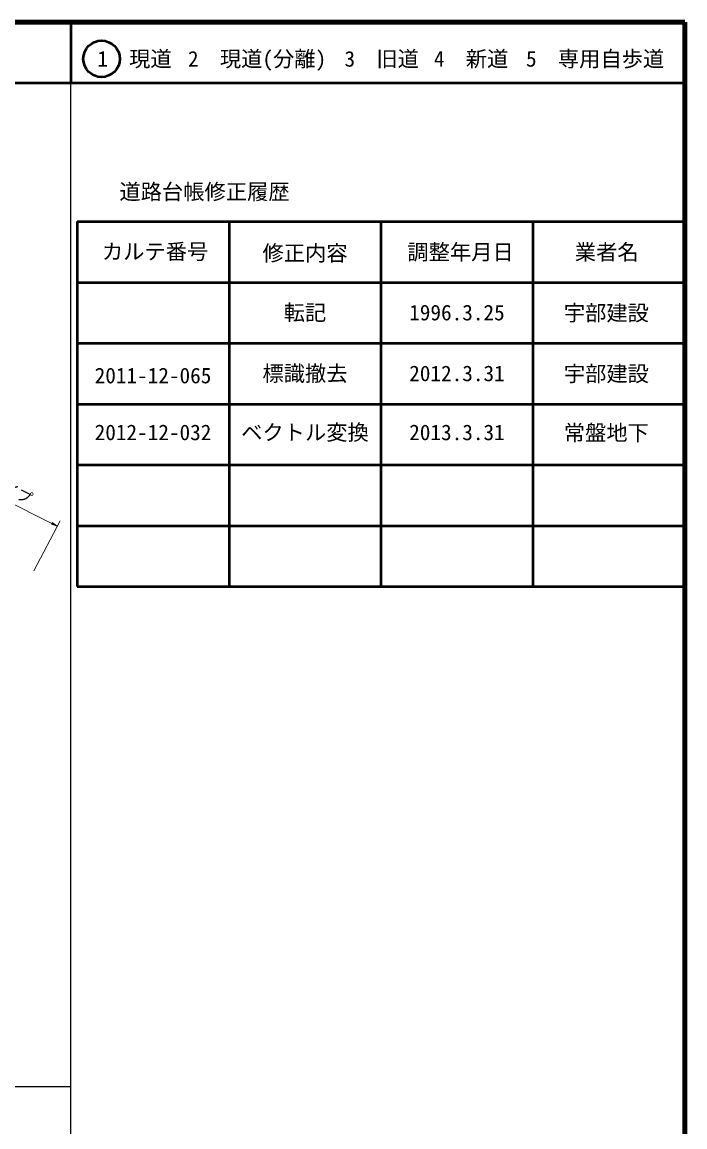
# Model space of a CAD drawing. Units: millimetres, scale not verified. Extents: x 40000 to 680000, y 20000 to 380000.
# Drawn here: x 570960 to 680000, y 198357 to 380000 of the extents above; entities that cross this region are included whole.
import ezdxf
from ezdxf.enums import TextEntityAlignment as Align

# ---------------------------------------------------------------- set-up
doc = ezdxf.new("R2010")
doc.units = ezdxf.units.MM
doc.header["$LTSCALE"] = 1000
for name, color, linetype, lineweight in [('M-BGD', 7, 'Continuous', 13), ('M-STR-HTXT', 7, 'Continuous', 13), ('M-TTL', 2, 'Continuous', 140), ('M-TTL-BAND', 7, 'Continuous', 25), ('M-TTL-FRAM', 2, 'Continuous', 50), ('M-TTL-LINE', 7, 'Continuous', 50)]:
    doc.layers.add(name, color=color, linetype=linetype, lineweight=lineweight)
doc.layers.add('M-TTL-TXT', color=7, linetype='Continuous')
doc.styles.add('ＭＳ ゴシック', font='')
doc.styles.get('ＭＳ ゴシック').set_extended_font_data('MS Gothic')

# ---------------------------------------------------------------- blocks, each defined once
blk = doc.blocks.new('open_arrow')
at = {"color": 0, "linetype": 'Continuous', "lineweight": -2}
blk.add_lwpolyline([(7.5, 1.25), (0, 0), (7.5, -1.25)], dxfattribs=at)

msp = doc.modelspace()

# ---------------------------------------------------------------- linework, layer by layer
at = {"layer": 'M-BGD'}
msp.add_line((572902, 289781), (577210, 298027), dxfattribs=at)
at = {"layer": 'M-STR-HTXT'}
msp.add_line((551067, 309927), (576747, 297141), dxfattribs=at)
at = {"layer": 'M-TTL'}
for p, q in [((680000, 380000), (40000, 380000)), ((680000, 20000), (680000, 380000))]:
    msp.add_line(p, q, dxfattribs=at)
at = {"layer": 'M-TTL-BAND'}
for p, q in [((579000, 20000), (579000, 370000)), ((40000, 205000), (579000, 205000))]:
    msp.add_line(p, q, dxfattribs=at)
at = {"layer": 'M-TTL-FRAM'}
for p, q in [((580000, 347197), (580000, 287197)), ((580000, 347197), (680000, 347197)), ((580000, 287197), (680000, 287197))]:
    msp.add_line(p, q, dxfattribs=at)
at = {"layer": 'M-TTL-LINE'}
for p, q in [((579000, 380000), (579000, 370000)), ((40000, 370000), (680000, 370000)), ((605000, 347197), (605000, 287197)), ((630000, 347197), (630000, 287197)), ((655000, 347197), (655000, 287197)), ((580000, 337197), (680000, 337197)), ((580000, 327197), (680000, 327197)), ((580000, 317197), (680000, 317197)), ((580000, 307197), (680000, 307197)), ((580000, 297197), (680000, 297197))]:
    msp.add_line(p, q, dxfattribs=at)
msp.add_circle((584031, 373958), 3000, dxfattribs=at)

# ---------------------------------------------------------------- block references
at = {"layer": 'M-STR-HTXT', "xscale": 133, "yscale": 133, "rotation": 153.5}
msp.add_blockref('open_arrow', (576747, 297141), dxfattribs=at)

# ---------------------------------------------------------------- texts
at = {"layer": 'M-STR-HTXT', "style": 'ＭＳ ゴシック'}
msp.add_text('ガードパイプ', height=1833, rotation=333.489, dxfattribs=at).set_placement((565083, 303518), align=Align.BOTTOM_CENTER)
at = {"layer": 'M-TTL-TXT', "style": 'ＭＳ ゴシック'}
for s, p in [('1\u3000現道', (589448, 373958)), ('2\u3000現道(分離)', (609619, 373958)), ('3\u3000旧道', (630121, 373958)), ('4\u3000新道', (644824, 373958)), ('5\u3000専用自歩道', (665228, 373958)), ('道路台帳修正履歴', (600968, 352113)), ('カルテ番号', (592839, 342277)), ('修正内容', (617509, 342023)), ('調整年月日', (643089, 342197)), ('業者名', (667134, 342197)), ('転記', (617500, 332245)), ('1996.3.25', (642500, 332245)), ('宇部建設', (667077, 332189)), ('標識撤去', (617500, 322245)), ('2012.3.31', (642500, 322245)), ('宇部建設', (667077, 322189)), ('2011-12-065', (592500, 321893))]:
    msp.add_text(s, height=2566, dxfattribs=at).set_placement(p, align=Align.MIDDLE_CENTER)
for s, p in [('2012-12-032', (592500, 310495)), ('ベクトル変換', (617500, 310495)), ('2013.3.31', (642500, 310495)), ('常盤地下', (667077, 310439))]:
    msp.add_text(s, height=2566, dxfattribs=at).set_placement(p, align=Align.BOTTOM_CENTER)

doc.saveas('drawing.dxf')
